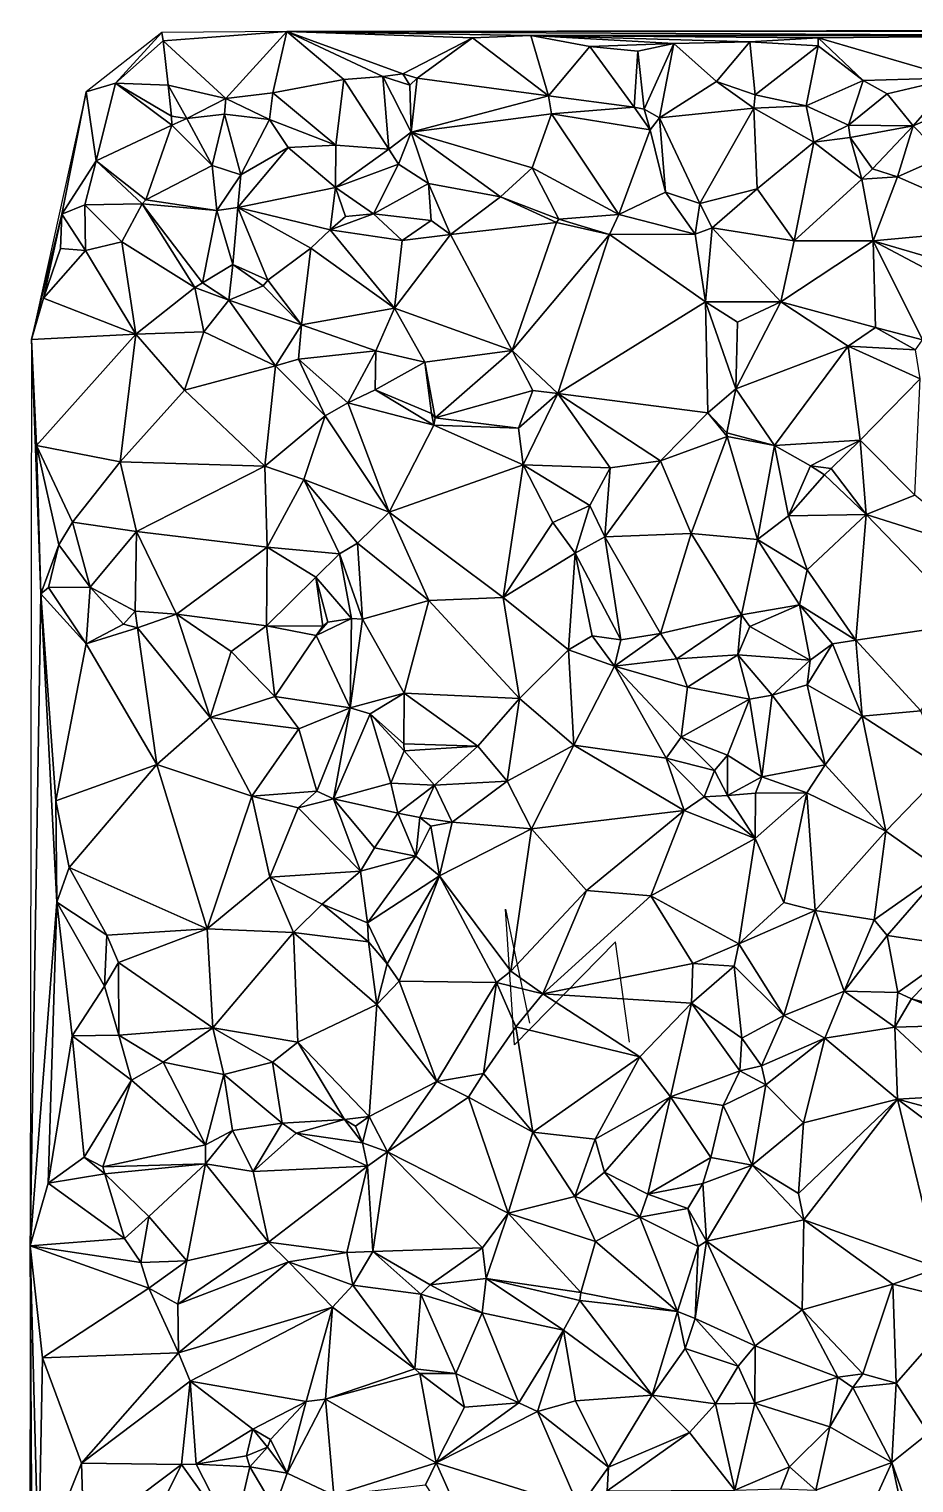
# Model space of a CAD drawing. Header units: metres. Extents: x -15 to 15, y -15 to 15.
# Drawn here: x -15 to -4.93, y -1.55 to 14.99 of the extents above; entities that cross this region are included whole.
import ezdxf

# ---------------------------------------------------------------- set-up
doc = ezdxf.new("R2010")
doc.units = ezdxf.units.M
doc.layers.add('CRACKS', color=1, linetype='Continuous')
doc.layers.add('STREET_MESH', color=7, linetype='Continuous')

msp = doc.modelspace()

# ---------------------------------------------------------------- linework, layer by layer
at = {"layer": 'CRACKS'}
msp.add_polyline3d([(-8.165, 3.463, 0.1), (-8.321, 4.606, 0.1), (-9.471, 3.433, 0.1), (-9.573, 4.976, 0.1), (-9.3, 3.681, 0.1)], dxfattribs=at)
at = {"layer": 'STREET_MESH'}
for points in [[(-14.014, 14.38), (-13.488, 14.954), (-14.346, 14.282)], [(-14.014, 14.38), (-13.47, 14.86), (-13.488, 14.954)], [(-13.47, 14.86), (-12.063, 14.966), (-13.488, 14.954)], [(-13.47, 14.86), (-12.757, 14.205), (-12.063, 14.966)], [(-12.757, 14.205), (-12.222, 14.27), (-12.063, 14.966)], [(-12.222, 14.27), (-11.415, 14.421), (-12.063, 14.966)], [(9.437, 14.995), (-12.063, 14.966), (5.308, 14.973)], [(-12.063, 14.966), (-3.208, 14.921), (5.308, 14.973)], [(-9.288, 14.923), (-12.063, 14.966), (-9.952, 14.896)], [(-12.063, 14.966), (-10.743, 14.484), (-9.952, 14.896)], [(-10.969, 14.456), (-10.743, 14.484), (-12.063, 14.966)], [(-9.288, 14.923), (-3.208, 14.921), (-12.063, 14.966)], [(-11.415, 14.421), (-10.969, 14.456), (-12.063, 14.966)], [(-9.952, 14.896), (-10.743, 14.484), (-10.579, 14.435)], [(-9.084, 14.236), (-9.952, 14.896), (-10.579, 14.435)], [(-9.084, 14.236), (-9.288, 14.923), (-9.952, 14.896)], [(-9.288, 14.923), (-6.793, 14.849), (-6.015, 14.897)], [(-9.288, 14.923), (-7.657, 14.831), (-6.793, 14.849)], [(-3.208, 14.921), (-9.288, 14.923), (-6.015, 14.897)], [(-9.084, 14.236), (-8.613, 14.795), (-9.288, 14.923)], [(-8.613, 14.795), (-7.657, 14.831), (-9.288, 14.923)], [(-6.793, 14.849), (-6.017, 14.803), (-6.015, 14.897)], [(-6.017, 14.803), (-5.504, 14.409), (-6.015, 14.897)], [(-4.457, 14.44), (-3.208, 14.921), (-6.015, 14.897)], [(-5.504, 14.409), (-4.457, 14.44), (-6.015, 14.897)], [(-13.47, 14.86), (-14.014, 14.38), (-13.415, 14.355)], [(-12.757, 14.205), (-13.47, 14.86), (-13.415, 14.355)], [(-8.109, 14.107), (-8.613, 14.795), (-9.084, 14.236)], [(-8.613, 14.795), (-8.068, 14.745), (-7.657, 14.831)], [(-8.613, 14.795), (-8.109, 14.107), (-8.068, 14.745)], [(-8.109, 14.107), (-7.995, 14.084), (-8.068, 14.745)], [(-8.068, 14.745), (-7.995, 14.084), (-7.657, 14.831)], [(-7.657, 14.831), (-7.995, 14.084), (-7.821, 13.986)], [(-7.657, 14.831), (-7.821, 13.986), (-7.174, 14.398)], [(-6.793, 14.849), (-7.657, 14.831), (-7.174, 14.398)], [(-6.732, 14.248), (-6.793, 14.849), (-7.174, 14.398)], [(-6.732, 14.248), (-6.017, 14.803), (-6.793, 14.849)], [(-6.154, 14.121), (-6.017, 14.803), (-6.732, 14.248)], [(-5.504, 14.409), (-6.017, 14.803), (-6.154, 14.121)], [(-11.507, 13.673), (-11.415, 14.421), (-12.222, 14.27)], [(-11.415, 14.421), (-11.507, 13.673), (-10.904, 13.628)], [(-10.969, 14.456), (-11.415, 14.421), (-10.904, 13.628)], [(-10.969, 14.456), (-10.663, 14.358), (-10.743, 14.484)], [(-10.647, 13.82), (-10.969, 14.456), (-10.904, 13.628)], [(-10.647, 13.82), (-10.663, 14.358), (-10.969, 14.456)], [(-10.743, 14.484), (-10.663, 14.358), (-10.579, 14.435)], [(-10.663, 14.358), (-10.647, 13.82), (-10.579, 14.435)], [(-10.647, 13.82), (-9.084, 14.236), (-10.579, 14.435)], [(-7.821, 13.986), (-6.746, 14.095), (-7.174, 14.398)], [(-6.746, 14.095), (-6.732, 14.248), (-7.174, 14.398)], [(-5.504, 14.409), (-6.154, 14.121), (-5.672, 13.903)], [(-5.232, 14.257), (-5.504, 14.409), (-5.672, 13.903)], [(-4.457, 14.44), (-5.504, 14.409), (-5.232, 14.257)], [(-4.936, 13.892), (-4.457, 14.44), (-5.232, 14.257)], [(-4.457, 14.44), (-4.936, 13.892), (-4.362, 14.142)], [(-14.97, 11.463), (-14.626, 12.887), (-14.346, 14.282)], [(-14.626, 12.887), (-14.234, 13.497), (-14.346, 14.282)], [(-14.234, 13.497), (-14.014, 14.38), (-14.346, 14.282)], [(-14.234, 13.497), (-13.373, 13.902), (-14.014, 14.38)], [(-14.014, 14.38), (-13.375, 14.003), (-13.415, 14.355)], [(-13.373, 13.902), (-13.375, 14.003), (-14.014, 14.38)], [(-13.375, 14.003), (-13.203, 13.976), (-13.415, 14.355)], [(-13.203, 13.976), (-12.757, 14.205), (-13.415, 14.355)], [(-12.222, 14.27), (-12.757, 14.205), (-12.261, 13.967)], [(-11.507, 13.673), (-12.222, 14.27), (-12.261, 13.967)], [(-9.084, 14.236), (-10.647, 13.82), (-9.05, 14.032)], [(-8.109, 14.107), (-9.084, 14.236), (-9.05, 14.032)], [(-6.154, 14.121), (-6.732, 14.248), (-6.746, 14.095)], [(-4.936, 13.892), (-5.232, 14.257), (-5.672, 13.903)], [(-12.757, 14.205), (-13.203, 13.976), (-12.773, 14.025)], [(-12.757, 14.205), (-12.773, 14.025), (-12.261, 13.967)], [(-8.109, 14.107), (-9.05, 14.032), (-7.929, 13.847)], [(-7.995, 14.084), (-8.109, 14.107), (-7.929, 13.847)], [(-7.821, 13.986), (-7.995, 14.084), (-7.929, 13.847)], [(-7.821, 13.986), (-7.361, 13.009), (-6.746, 14.095)], [(-6.746, 14.095), (-7.361, 13.009), (-6.711, 13.175)], [(-6.063, 13.709), (-6.154, 14.121), (-6.746, 14.095)], [(-6.063, 13.709), (-6.746, 14.095), (-6.711, 13.175)], [(-6.154, 14.121), (-6.063, 13.709), (-5.672, 13.903)], [(-4.936, 13.892), (-4.592, 13.546), (-4.362, 14.142)], [(-13.373, 13.902), (-14.234, 13.497), (-13.67, 13.051)], [(-12.912, 13.443), (-13.373, 13.902), (-13.67, 13.051)], [(-13.203, 13.976), (-13.375, 14.003), (-13.373, 13.902)], [(-13.203, 13.976), (-13.373, 13.902), (-12.912, 13.443)], [(-12.773, 14.025), (-13.203, 13.976), (-12.912, 13.443)], [(-12.589, 13.337), (-12.773, 14.025), (-12.912, 13.443)], [(-12.773, 14.025), (-12.589, 13.337), (-12.261, 13.967)], [(-12.589, 13.337), (-12.05, 13.646), (-12.261, 13.967)], [(-12.05, 13.646), (-11.507, 13.673), (-12.261, 13.967)], [(-10.647, 13.82), (-9.271, 13.417), (-9.05, 14.032)], [(-9.271, 13.417), (-8.283, 12.886), (-9.05, 14.032)], [(-9.05, 14.032), (-8.283, 12.886), (-7.929, 13.847)], [(-7.752, 13.14), (-7.821, 13.986), (-7.929, 13.847)], [(-7.752, 13.14), (-7.361, 13.009), (-7.821, 13.986)], [(-6.063, 13.709), (-5.652, 13.76), (-5.672, 13.903)], [(-5.652, 13.76), (-4.936, 13.892), (-5.672, 13.903)], [(-10.791, 13.459), (-10.647, 13.82), (-10.904, 13.628)], [(-10.647, 13.82), (-10.791, 13.459), (-10.452, 13.237)], [(-10.647, 13.82), (-10.452, 13.237), (-9.63, 13.085)], [(-9.271, 13.417), (-10.647, 13.82), (-9.63, 13.085)], [(-8.283, 12.886), (-7.752, 13.14), (-7.929, 13.847)], [(-5.52, 13.288), (-5.652, 13.76), (-6.063, 13.709)], [(-5.652, 13.76), (-5.396, 13.403), (-4.936, 13.892)], [(-5.52, 13.288), (-5.396, 13.403), (-5.652, 13.76)], [(-5.396, 13.403), (-5.112, 13.313), (-4.936, 13.892)], [(-4.936, 13.892), (-5.112, 13.313), (-4.592, 13.546)], [(-12.623, 12.964), (-12.05, 13.646), (-12.589, 13.337)], [(-12.05, 13.646), (-12.623, 12.964), (-11.51, 13.192)], [(-12.05, 13.646), (-11.51, 13.192), (-11.507, 13.673)], [(-11.507, 13.673), (-11.51, 13.192), (-10.904, 13.628)], [(-11.51, 13.192), (-10.791, 13.459), (-10.904, 13.628)], [(-6.287, 12.583), (-6.063, 13.709), (-6.711, 13.175)], [(-5.52, 13.288), (-6.063, 13.709), (-6.287, 12.583)], [(-14.234, 13.497), (-14.626, 12.887), (-14.364, 12.995)], [(-13.71, 13.004), (-14.234, 13.497), (-14.364, 12.995)], [(-14.234, 13.497), (-13.71, 13.004), (-13.67, 13.051)], [(-12.912, 13.443), (-13.67, 13.051), (-12.861, 12.929)], [(-12.589, 13.337), (-12.912, 13.443), (-12.861, 12.929)], [(-10.791, 13.459), (-11.51, 13.192), (-11.079, 12.893)], [(-10.452, 13.237), (-10.791, 13.459), (-11.079, 12.893)], [(-8.969, 12.831), (-9.271, 13.417), (-9.63, 13.085)], [(-8.283, 12.886), (-9.271, 13.417), (-8.969, 12.831)], [(-5.112, 13.313), (-3.79, 12.733), (-4.592, 13.546)], [(-12.623, 12.964), (-12.589, 13.337), (-12.861, 12.929)], [(-5.389, 12.585), (-5.52, 13.288), (-6.287, 12.583)], [(-5.396, 13.403), (-5.52, 13.288), (-5.112, 13.313)], [(-5.112, 13.313), (-5.52, 13.288), (-5.389, 12.585)], [(-3.79, 12.733), (-5.112, 13.313), (-5.389, 12.585)], [(-12.623, 12.964), (-11.571, 12.711), (-11.51, 13.192)], [(-11.571, 12.711), (-11.397, 12.862), (-11.51, 13.192)], [(-11.51, 13.192), (-11.397, 12.862), (-11.079, 12.893)], [(-10.422, 12.817), (-10.452, 13.237), (-11.079, 12.893)], [(-10.452, 13.237), (-10.201, 12.657), (-9.63, 13.085)], [(-10.422, 12.817), (-10.201, 12.657), (-10.452, 13.237)], [(-9.63, 13.085), (-10.201, 12.657), (-8.995, 12.793)], [(-8.969, 12.831), (-9.63, 13.085), (-8.995, 12.793)], [(-7.752, 13.14), (-8.283, 12.886), (-7.416, 12.662)], [(-7.361, 13.009), (-7.752, 13.14), (-7.416, 12.662)], [(-7.361, 13.009), (-7.224, 12.734), (-6.711, 13.175)], [(-7.224, 12.734), (-6.287, 12.583), (-6.711, 13.175)], [(-14.626, 12.887), (-14.356, 12.474), (-14.364, 12.995)], [(-13.942, 12.573), (-13.71, 13.004), (-14.364, 12.995)], [(-14.356, 12.474), (-13.942, 12.573), (-14.364, 12.995)], [(-13.112, 12.055), (-13.71, 13.004), (-13.942, 12.573)], [(-13.67, 13.051), (-13.71, 13.004), (-12.861, 12.929)], [(-13.71, 13.004), (-13.023, 12.106), (-12.861, 12.929)], [(-13.112, 12.055), (-13.023, 12.106), (-13.71, 13.004)], [(-13.023, 12.106), (-12.678, 12.316), (-12.861, 12.929)], [(-12.678, 12.316), (-12.623, 12.964), (-12.861, 12.929)], [(-12.281, 12.135), (-12.623, 12.964), (-12.678, 12.316)], [(-11.792, 12.503), (-12.623, 12.964), (-12.281, 12.135)], [(-11.571, 12.711), (-12.623, 12.964), (-11.792, 12.503)], [(-7.224, 12.734), (-7.361, 13.009), (-7.416, 12.662)], [(-14.834, 11.931), (-14.626, 12.887), (-14.97, 11.463)], [(-14.834, 11.931), (-14.64, 12.497), (-14.626, 12.887)], [(-14.64, 12.497), (-14.356, 12.474), (-14.626, 12.887)], [(-11.079, 12.893), (-11.571, 12.711), (-10.749, 12.588)], [(-11.397, 12.862), (-11.571, 12.711), (-11.079, 12.893)], [(-10.422, 12.817), (-11.079, 12.893), (-10.749, 12.588)], [(-10.201, 12.657), (-10.422, 12.817), (-10.749, 12.588)], [(-10.201, 12.657), (-9.5, 11.336), (-8.995, 12.793)], [(-9.5, 11.336), (-8.391, 12.655), (-8.995, 12.793)], [(-8.391, 12.655), (-8.969, 12.831), (-8.995, 12.793)], [(-8.391, 12.655), (-8.283, 12.886), (-8.969, 12.831)], [(-8.283, 12.886), (-8.391, 12.655), (-7.416, 12.662)], [(-11.571, 12.711), (-11.792, 12.503), (-10.839, 11.819)], [(-11.571, 12.711), (-10.839, 11.819), (-10.749, 12.588)], [(-10.839, 11.819), (-10.201, 12.657), (-10.749, 12.588)], [(-9.5, 11.336), (-10.201, 12.657), (-10.839, 11.819)], [(-8.391, 12.655), (-9.5, 11.336), (-8.978, 10.847)], [(-7.299, 11.892), (-8.391, 12.655), (-8.978, 10.847)], [(-8.391, 12.655), (-7.299, 11.892), (-7.416, 12.662)], [(-7.299, 11.892), (-7.224, 12.734), (-7.416, 12.662)], [(-7.224, 12.734), (-7.299, 11.892), (-6.442, 11.891)], [(-7.224, 12.734), (-6.442, 11.891), (-6.287, 12.583)], [(-6.442, 11.891), (-5.389, 12.585), (-6.287, 12.583)], [(-5.362, 11.6), (-5.389, 12.585), (-6.442, 11.891)], [(-3.79, 12.733), (-5.389, 12.585), (-3.854, 12.132)], [(-3.854, 12.132), (-5.389, 12.585), (-4.052, 11.875)], [(-5.389, 12.585), (-4.828, 11.457), (-4.052, 11.875)], [(-4.828, 11.457), (-5.389, 12.585), (-5.362, 11.6)], [(-14.356, 12.474), (-14.64, 12.497), (-14.834, 11.931)], [(-14.356, 12.474), (-14.834, 11.931), (-13.781, 11.521)], [(-14.356, 12.474), (-13.781, 11.521), (-13.942, 12.573)], [(-13.781, 11.521), (-13.112, 12.055), (-13.942, 12.573)], [(-11.792, 12.503), (-12.281, 12.135), (-11.895, 11.628)], [(-11.792, 12.503), (-11.895, 11.628), (-10.839, 11.819)], [(-13.023, 12.106), (-12.723, 11.911), (-12.678, 12.316)], [(-12.678, 12.316), (-12.723, 11.911), (-12.333, 12.073)], [(-12.281, 12.135), (-12.678, 12.316), (-12.333, 12.073)], [(-12.723, 11.911), (-13.023, 12.106), (-13.112, 12.055)], [(-11.895, 11.628), (-12.281, 12.135), (-12.333, 12.073)], [(-13.781, 11.521), (-14.834, 11.931), (-14.97, 11.463)], [(-13.01, 11.547), (-13.112, 12.055), (-13.781, 11.521)], [(-13.01, 11.547), (-12.723, 11.911), (-13.112, 12.055)], [(-12.723, 11.911), (-11.895, 11.628), (-12.333, 12.073)], [(-12.723, 11.911), (-13.01, 11.547), (-12.194, 11.161)], [(-11.895, 11.628), (-12.723, 11.911), (-12.194, 11.161)], [(-11.895, 11.628), (-11.049, 11.332), (-10.839, 11.819)], [(-10.839, 11.819), (-11.049, 11.332), (-10.492, 11.203)], [(-9.5, 11.336), (-10.839, 11.819), (-10.492, 11.203)], [(-7.273, 10.625), (-7.299, 11.892), (-8.978, 10.847)], [(-7.299, 11.892), (-7.273, 10.625), (-6.951, 10.901)], [(-6.932, 11.66), (-7.299, 11.892), (-6.951, 10.901)], [(-7.299, 11.892), (-6.932, 11.66), (-6.442, 11.891)], [(-6.442, 11.891), (-6.932, 11.66), (-6.951, 10.901)], [(-5.675, 11.386), (-6.442, 11.891), (-6.951, 10.901)], [(-5.675, 11.386), (-5.362, 11.6), (-6.442, 11.891)], [(-11.929, 11.236), (-11.895, 11.628), (-12.194, 11.161)], [(-11.895, 11.628), (-11.929, 11.236), (-11.049, 11.332)], [(-5.675, 11.386), (-4.906, 11.344), (-5.362, 11.6)], [(-4.906, 11.344), (-4.828, 11.457), (-5.362, 11.6)], [(-14.864, 8.566), (-14.97, 11.463), (-14.986, 1.144)], [(-14.912, 10.256), (-13.781, 11.521), (-14.97, 11.463)], [(-14.864, 8.566), (-14.912, 10.256), (-14.97, 11.463)], [(-13.781, 11.521), (-14.912, 10.256), (-13.96, 10.07)], [(-13.229, 10.886), (-13.781, 11.521), (-13.96, 10.07)], [(-13.229, 10.886), (-13.01, 11.547), (-13.781, 11.521)], [(-13.01, 11.547), (-13.229, 10.886), (-12.194, 11.161)], [(-11.929, 11.236), (-11.37, 10.739), (-11.049, 11.332)], [(-11.049, 11.332), (-11.37, 10.739), (-11.059, 10.89)], [(-10.492, 11.203), (-11.049, 11.332), (-11.059, 10.89)], [(-10.374, 10.57), (-9.5, 11.336), (-10.492, 11.203)], [(-10.374, 10.57), (-9.264, 10.88), (-9.5, 11.336)], [(-9.5, 11.336), (-9.264, 10.88), (-8.978, 10.847)], [(-5.675, 11.386), (-6.951, 10.901), (-6.512, 10.256)], [(-5.539, 10.314), (-5.675, 11.386), (-6.512, 10.256)], [(-5.675, 11.386), (-5.539, 10.314), (-4.853, 11.013)], [(-4.906, 11.344), (-5.675, 11.386), (-4.853, 11.013)], [(-12.194, 11.161), (-13.229, 10.886), (-12.315, 10.019)], [(-11.626, 10.593), (-12.194, 11.161), (-12.315, 10.019)], [(-11.626, 10.593), (-11.929, 11.236), (-12.194, 11.161)], [(-11.626, 10.593), (-11.37, 10.739), (-11.929, 11.236)], [(-10.417, 10.62), (-10.492, 11.203), (-11.059, 10.89)], [(-10.417, 10.62), (-10.374, 10.57), (-10.492, 11.203)], [(-5.539, 10.314), (-4.915, 9.689), (-4.853, 11.013)], [(-12.315, 10.019), (-13.229, 10.886), (-13.96, 10.07)], [(-11.37, 10.739), (-10.392, 10.487), (-11.059, 10.89)], [(-10.392, 10.487), (-10.417, 10.62), (-11.059, 10.89)], [(-9.264, 10.88), (-10.374, 10.57), (-9.425, 10.451)], [(-9.264, 10.88), (-9.425, 10.451), (-8.978, 10.847)], [(-9.425, 10.451), (-9.373, 10.036), (-8.978, 10.847)], [(-9.373, 10.036), (-8.384, 9.999), (-8.978, 10.847)], [(-7.811, 10.079), (-7.273, 10.625), (-8.978, 10.847)], [(-8.384, 9.999), (-7.811, 10.079), (-8.978, 10.847)], [(-7.273, 10.625), (-7.054, 10.401), (-6.951, 10.901)], [(-6.951, 10.901), (-7.054, 10.401), (-6.512, 10.256)], [(-11.872, 9.867), (-11.626, 10.593), (-12.315, 10.019)], [(-10.898, 9.498), (-11.626, 10.593), (-11.872, 9.867)], [(-10.898, 9.498), (-11.37, 10.739), (-11.626, 10.593)], [(-11.37, 10.739), (-10.898, 9.498), (-10.392, 10.487)], [(-10.374, 10.57), (-10.417, 10.62), (-10.392, 10.487)], [(-7.811, 10.079), (-7.05, 10.358), (-7.273, 10.625)], [(-7.05, 10.358), (-7.054, 10.401), (-7.273, 10.625)], [(-10.898, 9.498), (-9.373, 10.036), (-10.392, 10.487)], [(-9.425, 10.451), (-10.374, 10.57), (-10.392, 10.487)], [(-9.373, 10.036), (-9.425, 10.451), (-10.392, 10.487)], [(-7.05, 10.358), (-7.811, 10.079), (-7.461, 9.255)], [(-6.707, 9.187), (-7.05, 10.358), (-7.461, 9.255)], [(-7.054, 10.401), (-7.05, 10.358), (-6.512, 10.256)], [(-7.05, 10.358), (-6.707, 9.187), (-6.512, 10.256)], [(-6.103, 10.023), (-5.539, 10.314), (-6.512, 10.256)], [(-5.869, 9.992), (-5.539, 10.314), (-6.103, 10.023)], [(-5.539, 10.314), (-5.869, 9.992), (-5.471, 9.47)], [(-4.915, 9.689), (-5.539, 10.314), (-5.471, 9.47)], [(-13.96, 10.07), (-14.912, 10.256), (-14.503, 9.383)], [(-14.912, 10.256), (-14.659, 9.123), (-14.503, 9.383)], [(-14.659, 9.123), (-14.912, 10.256), (-14.864, 8.566)], [(-6.707, 9.187), (-6.354, 9.453), (-6.512, 10.256)], [(-6.354, 9.453), (-6.103, 10.023), (-6.512, 10.256)], [(-13.774, 9.278), (-13.96, 10.07), (-14.503, 9.383)], [(-13.774, 9.278), (-12.315, 10.019), (-13.96, 10.07)], [(-12.315, 10.019), (-13.774, 9.278), (-12.289, 9.098)], [(-11.872, 9.867), (-12.315, 10.019), (-12.289, 9.098)], [(-10.898, 9.498), (-9.6, 8.524), (-9.373, 10.036)], [(-9.373, 10.036), (-9.6, 8.524), (-9.036, 9.378)], [(-8.616, 9.572), (-9.373, 10.036), (-9.036, 9.378)], [(-8.616, 9.572), (-8.384, 9.999), (-9.373, 10.036)], [(-8.616, 9.572), (-8.442, 9.215), (-8.384, 9.999)], [(-7.811, 10.079), (-8.442, 9.215), (-7.461, 9.255)], [(-8.442, 9.215), (-7.811, 10.079), (-8.384, 9.999)], [(-6.103, 10.023), (-6.354, 9.453), (-5.945, 9.923)], [(-5.869, 9.992), (-6.103, 10.023), (-5.945, 9.923)], [(-5.471, 9.47), (-5.869, 9.992), (-5.945, 9.923)], [(-11.463, 9.022), (-11.872, 9.867), (-12.289, 9.098)], [(-11.872, 9.867), (-11.463, 9.022), (-11.261, 9.142)], [(-10.898, 9.498), (-11.872, 9.867), (-11.261, 9.142)], [(-6.354, 9.453), (-5.471, 9.47), (-5.945, 9.923)], [(-4.915, 9.689), (-5.471, 9.47), (-4.123, 9.044)], [(-10.449, 8.489), (-10.898, 9.498), (-11.261, 9.142)], [(-9.6, 8.524), (-10.898, 9.498), (-10.449, 8.489)], [(-8.783, 9.031), (-8.616, 9.572), (-9.036, 9.378)], [(-8.442, 9.215), (-8.616, 9.572), (-8.783, 9.031)], [(-6.354, 9.453), (-6.707, 9.187), (-6.14, 8.839)], [(-6.354, 9.453), (-6.14, 8.839), (-5.471, 9.47)], [(-6.14, 8.839), (-5.587, 8.039), (-5.471, 9.47)], [(-5.471, 9.47), (-5.587, 8.039), (-4.273, 8.233)], [(-5.471, 9.47), (-4.273, 8.233), (-4.123, 9.044)], [(-14.659, 9.123), (-14.304, 8.643), (-14.503, 9.383)], [(-14.304, 8.643), (-13.774, 9.278), (-14.503, 9.383)], [(-13.79, 8.371), (-13.774, 9.278), (-14.304, 8.643)], [(-13.79, 8.371), (-13.32, 8.337), (-13.774, 9.278)], [(-13.774, 9.278), (-13.32, 8.337), (-12.289, 9.098)], [(-9.6, 8.524), (-8.783, 9.031), (-9.036, 9.378)], [(-14.775, 8.639), (-14.659, 9.123), (-14.864, 8.566)], [(-14.659, 9.123), (-14.775, 8.639), (-14.304, 8.643)], [(-11.463, 9.022), (-11.202, 8.28), (-11.261, 9.142)], [(-11.202, 8.28), (-10.449, 8.489), (-11.261, 9.142)], [(-8.442, 9.215), (-8.783, 9.031), (-8.261, 8.044)], [(-7.461, 9.255), (-8.442, 9.215), (-7.811, 8.116)], [(-8.442, 9.215), (-8.261, 8.044), (-7.811, 8.116)], [(-6.888, 8.329), (-7.461, 9.255), (-7.811, 8.116)], [(-6.888, 8.329), (-6.707, 9.187), (-7.461, 9.255)], [(-6.707, 9.187), (-6.888, 8.329), (-6.229, 8.44)], [(-6.707, 9.187), (-6.229, 8.44), (-6.14, 8.839)], [(-13.32, 8.337), (-12.294, 8.204), (-12.289, 9.098)], [(-12.294, 8.204), (-11.735, 8.755), (-12.289, 9.098)], [(-11.735, 8.755), (-11.463, 9.022), (-12.289, 9.098)], [(-11.326, 8.285), (-11.463, 9.022), (-11.735, 8.755)], [(-11.463, 9.022), (-11.326, 8.285), (-11.202, 8.28)], [(-8.783, 9.031), (-9.6, 8.524), (-8.858, 7.928)], [(-8.587, 8.087), (-8.783, 9.031), (-8.858, 7.928)], [(-8.261, 8.044), (-8.783, 9.031), (-8.587, 8.087)], [(-6.229, 8.44), (-5.587, 8.039), (-6.14, 8.839)], [(-14.348, 7.997), (-14.775, 8.639), (-14.864, 8.566)], [(-14.775, 8.639), (-14.348, 7.997), (-14.304, 8.643)], [(-14.348, 7.997), (-13.921, 8.22), (-14.304, 8.643)], [(-13.921, 8.22), (-13.79, 8.371), (-14.304, 8.643)], [(-12.294, 8.204), (-11.654, 8.2), (-11.735, 8.755)], [(-11.654, 8.2), (-11.596, 8.245), (-11.735, 8.755)], [(-11.596, 8.245), (-11.326, 8.285), (-11.735, 8.755)], [(-14.681, 5.059), (-14.864, 8.566), (-14.986, 1.144)], [(-14.864, 8.566), (-14.681, 5.059), (-14.692, 6.212)], [(-14.348, 7.997), (-14.864, 8.566), (-14.692, 6.212)], [(-10.727, 7.436), (-10.449, 8.489), (-11.202, 8.28)], [(-10.727, 7.436), (-9.414, 7.377), (-10.449, 8.489)], [(-9.414, 7.377), (-9.6, 8.524), (-10.449, 8.489)], [(-9.6, 8.524), (-9.414, 7.377), (-8.858, 7.928)], [(-6.888, 8.329), (-6.792, 8.195), (-6.229, 8.44)], [(-6.792, 8.195), (-6.108, 7.812), (-6.229, 8.44)], [(-5.587, 8.039), (-6.229, 8.44), (-5.852, 7.997)], [(-6.229, 8.44), (-6.108, 7.812), (-5.852, 7.997)], [(-13.79, 8.371), (-13.921, 8.22), (-13.764, 8.178)], [(-13.32, 8.337), (-13.79, 8.371), (-13.764, 8.178)], [(-12.936, 7.16), (-13.32, 8.337), (-13.764, 8.178)], [(-12.696, 7.909), (-13.32, 8.337), (-12.936, 7.16)], [(-13.32, 8.337), (-12.696, 7.909), (-12.294, 8.204)], [(-11.326, 8.285), (-11.596, 8.245), (-11.728, 8.094)], [(-11.342, 7.268), (-11.326, 8.285), (-11.728, 8.094)], [(-11.326, 8.285), (-11.342, 7.268), (-11.202, 8.28)], [(-11.342, 7.268), (-10.727, 7.436), (-11.202, 8.28)], [(-7.623, 7.825), (-6.888, 8.329), (-7.811, 8.116)], [(-6.888, 8.329), (-7.623, 7.825), (-6.929, 7.871)], [(-6.792, 8.195), (-6.888, 8.329), (-6.929, 7.871)], [(-13.921, 8.22), (-14.348, 7.997), (-13.764, 8.178)], [(-14.348, 7.997), (-13.542, 6.625), (-13.764, 8.178)], [(-13.542, 6.625), (-12.936, 7.16), (-13.764, 8.178)], [(-12.696, 7.909), (-12.199, 7.398), (-12.294, 8.204)], [(-12.294, 8.204), (-12.199, 7.398), (-11.728, 8.094)], [(-11.654, 8.2), (-12.294, 8.204), (-11.728, 8.094)], [(-11.596, 8.245), (-11.654, 8.2), (-11.728, 8.094)], [(-8.261, 8.044), (-8.334, 7.745), (-7.811, 8.116)], [(-8.334, 7.745), (-7.623, 7.825), (-7.811, 8.116)], [(-6.108, 7.812), (-6.792, 8.195), (-6.929, 7.871)], [(-5.587, 8.039), (-4.848, 7.235), (-4.273, 8.233)], [(-13.542, 6.625), (-14.348, 7.997), (-14.692, 6.212)], [(-12.199, 7.398), (-11.342, 7.268), (-11.728, 8.094)], [(-8.334, 7.745), (-8.587, 8.087), (-8.858, 7.928)], [(-8.261, 8.044), (-8.587, 8.087), (-8.334, 7.745)], [(-6.141, 7.531), (-5.516, 7.174), (-5.852, 7.997)], [(-6.108, 7.812), (-6.141, 7.531), (-5.852, 7.997)], [(-5.516, 7.174), (-5.587, 8.039), (-5.852, 7.997)], [(-5.587, 8.039), (-5.516, 7.174), (-4.848, 7.235)], [(-12.199, 7.398), (-12.696, 7.909), (-12.936, 7.16)], [(-9.414, 7.377), (-8.797, 6.844), (-8.858, 7.928)], [(-8.797, 6.844), (-8.334, 7.745), (-8.858, 7.928)], [(-7.503, 7.506), (-7.623, 7.825), (-8.334, 7.745)], [(-7.623, 7.825), (-7.503, 7.506), (-6.929, 7.871)], [(-6.929, 7.871), (-7.503, 7.506), (-6.797, 7.367)], [(-6.541, 7.414), (-6.929, 7.871), (-6.797, 7.367)], [(-6.541, 7.414), (-6.108, 7.812), (-6.929, 7.871)], [(-6.141, 7.531), (-6.108, 7.812), (-6.541, 7.414)], [(-8.797, 6.844), (-7.746, 6.695), (-8.334, 7.745)], [(-7.576, 6.937), (-7.503, 7.506), (-8.334, 7.745)], [(-7.746, 6.695), (-7.576, 6.937), (-8.334, 7.745)], [(-7.503, 7.506), (-7.576, 6.937), (-6.797, 7.367)], [(-5.936, 6.622), (-6.141, 7.531), (-6.541, 7.414)], [(-6.141, 7.531), (-5.936, 6.622), (-5.516, 7.174)], [(-12.199, 7.398), (-12.936, 7.16), (-11.928, 7.029)], [(-11.342, 7.268), (-12.199, 7.398), (-11.928, 7.029)], [(-11.342, 7.268), (-11.114, 7.2), (-10.727, 7.436)], [(-11.114, 7.2), (-10.731, 6.858), (-10.727, 7.436)], [(-10.731, 6.858), (-9.891, 6.833), (-10.727, 7.436)], [(-9.891, 6.833), (-9.414, 7.377), (-10.727, 7.436)], [(-9.414, 7.377), (-9.891, 6.833), (-9.557, 6.436)], [(-8.797, 6.844), (-9.414, 7.377), (-9.557, 6.436)], [(-7.576, 6.937), (-7.047, 6.729), (-6.797, 7.367)], [(-7.047, 6.729), (-6.658, 6.485), (-6.797, 7.367)], [(-6.658, 6.485), (-6.541, 7.414), (-6.797, 7.367)], [(-6.658, 6.485), (-5.936, 6.622), (-6.541, 7.414)], [(-12.936, 7.16), (-13.542, 6.625), (-12.463, 6.265)], [(-12.936, 7.16), (-12.463, 6.265), (-11.928, 7.029)], [(-11.724, 6.32), (-11.342, 7.268), (-11.928, 7.029)], [(-11.342, 7.268), (-11.724, 6.32), (-11.532, 6.234)], [(-11.114, 7.2), (-11.342, 7.268), (-11.532, 6.234)], [(-10.878, 6.41), (-11.114, 7.2), (-11.532, 6.234)], [(-11.114, 7.2), (-10.729, 6.78), (-10.731, 6.858)], [(-10.729, 6.78), (-11.114, 7.2), (-10.878, 6.41)], [(-5.516, 7.174), (-5.936, 6.622), (-5.244, 5.865)], [(-4.848, 7.235), (-5.516, 7.174), (-4.57, 6.563)], [(-5.516, 7.174), (-5.244, 5.865), (-4.57, 6.563)], [(-12.463, 6.265), (-11.724, 6.32), (-11.928, 7.029)], [(-10.729, 6.78), (-9.891, 6.833), (-10.731, 6.858)], [(-10.729, 6.78), (-10.381, 6.388), (-9.891, 6.833)], [(-9.891, 6.833), (-10.381, 6.388), (-9.557, 6.436)], [(-9.277, 5.89), (-8.797, 6.844), (-9.557, 6.436)], [(-8.797, 6.844), (-9.277, 5.89), (-7.539, 6.099)], [(-7.746, 6.695), (-8.797, 6.844), (-7.539, 6.099)], [(-7.197, 6.556), (-7.576, 6.937), (-7.746, 6.695)], [(-7.576, 6.937), (-7.197, 6.556), (-7.047, 6.729)], [(-14.541, 5.451), (-13.542, 6.625), (-14.692, 6.212)], [(-12.97, 4.755), (-13.542, 6.625), (-14.541, 5.451)], [(-13.542, 6.625), (-12.97, 4.755), (-12.463, 6.265)], [(-10.381, 6.388), (-10.729, 6.78), (-10.878, 6.41)], [(-7.315, 6.256), (-7.746, 6.695), (-7.539, 6.099)], [(-7.315, 6.256), (-7.197, 6.556), (-7.746, 6.695)], [(-7.197, 6.556), (-7.047, 6.272), (-7.047, 6.729)], [(-7.047, 6.272), (-6.658, 6.485), (-7.047, 6.729)], [(-5.936, 6.622), (-6.658, 6.485), (-6.145, 6.302)], [(-5.936, 6.622), (-6.145, 6.302), (-5.244, 5.865)], [(-7.047, 6.272), (-7.197, 6.556), (-7.315, 6.256)], [(-6.727, 6.296), (-6.658, 6.485), (-7.047, 6.272)], [(-6.658, 6.485), (-6.727, 6.296), (-6.145, 6.302)], [(-5.244, 5.865), (-4.598, 5.406), (-4.57, 6.563)], [(-11.936, 6.13), (-11.724, 6.32), (-12.463, 6.265)], [(-11.724, 6.32), (-11.936, 6.13), (-11.532, 6.234)], [(-10.8, 6.07), (-10.878, 6.41), (-11.532, 6.234)], [(-10.8, 6.07), (-10.381, 6.388), (-10.878, 6.41)], [(-10.381, 6.388), (-10.8, 6.07), (-10.548, 6.022)], [(-10.381, 6.388), (-10.548, 6.022), (-10.182, 5.967)], [(-10.381, 6.388), (-10.182, 5.967), (-9.557, 6.436)], [(-10.182, 5.967), (-9.277, 5.89), (-9.557, 6.436)], [(-6.727, 6.296), (-7.047, 6.272), (-6.732, 5.78)], [(-6.145, 6.302), (-6.732, 5.78), (-6.407, 5.052)], [(-6.727, 6.296), (-6.732, 5.78), (-6.145, 6.302)], [(-6.145, 6.302), (-6.407, 5.052), (-6.049, 4.964)], [(-5.244, 5.865), (-6.145, 6.302), (-6.049, 4.964)], [(-14.681, 5.059), (-14.541, 5.451), (-14.692, 6.212)], [(-12.97, 4.755), (-12.256, 5.341), (-12.463, 6.265)], [(-12.256, 5.341), (-11.936, 6.13), (-12.463, 6.265)], [(-11.936, 6.13), (-12.256, 5.341), (-11.225, 5.411)], [(-11.936, 6.13), (-11.225, 5.411), (-11.532, 6.234)], [(-11.225, 5.411), (-11.066, 5.677), (-11.532, 6.234)], [(-11.066, 5.677), (-10.8, 6.07), (-11.532, 6.234)], [(-6.732, 5.78), (-7.315, 6.256), (-7.539, 6.099)], [(-6.732, 5.78), (-7.047, 6.272), (-7.315, 6.256)], [(-10.8, 6.07), (-11.066, 5.677), (-10.595, 5.579)], [(-10.548, 6.022), (-10.8, 6.07), (-10.595, 5.579)], [(-10.426, 5.921), (-10.548, 6.022), (-10.595, 5.579)], [(-10.548, 6.022), (-10.426, 5.921), (-10.182, 5.967)], [(-10.182, 5.967), (-10.426, 5.921), (-10.326, 5.357)], [(-9.277, 5.89), (-10.182, 5.967), (-10.326, 5.357)], [(-9.277, 5.89), (-8.651, 5.189), (-7.539, 6.099)], [(-8.651, 5.189), (-7.92, 5.131), (-7.539, 6.099)], [(-7.92, 5.131), (-6.732, 5.78), (-7.539, 6.099)], [(-10.426, 5.921), (-10.595, 5.579), (-10.326, 5.357)], [(-9.512, 4.272), (-9.277, 5.89), (-10.326, 5.357)], [(-9.277, 5.89), (-9.512, 4.272), (-8.651, 5.189)], [(-5.38, 4.855), (-5.244, 5.865), (-6.049, 4.964)], [(-4.598, 5.406), (-5.244, 5.865), (-5.38, 4.855)], [(-11.066, 5.677), (-11.225, 5.411), (-10.595, 5.579)], [(-6.732, 5.78), (-7.92, 5.131), (-6.919, 4.582)], [(-6.407, 5.052), (-6.732, 5.78), (-6.919, 4.582)], [(-11.225, 5.411), (-11.145, 4.822), (-10.595, 5.579)], [(-10.595, 5.579), (-11.145, 4.822), (-10.326, 5.357)], [(-14.114, 4.68), (-14.541, 5.451), (-14.681, 5.059)], [(-14.114, 4.68), (-12.97, 4.755), (-14.541, 5.451)], [(-11.986, 4.712), (-12.256, 5.341), (-12.97, 4.755)], [(-11.225, 5.411), (-12.256, 5.341), (-11.663, 5.033)], [(-12.256, 5.341), (-11.986, 4.712), (-11.663, 5.033)], [(-11.145, 4.822), (-11.225, 5.411), (-11.663, 5.033)], [(-11.145, 4.822), (-10.923, 4.355), (-10.326, 5.357)], [(-10.923, 4.355), (-10.785, 4.159), (-10.326, 5.357)], [(-10.785, 4.159), (-9.677, 4.144), (-10.326, 5.357)], [(-9.677, 4.144), (-9.512, 4.272), (-10.326, 5.357)], [(-5.229, 4.679), (-4.598, 5.406), (-5.38, 4.855)], [(-4.598, 5.406), (-5.229, 4.679), (-4.372, 4.553)], [(-9.512, 4.272), (-9.149, 4.012), (-8.651, 5.189)], [(-8.651, 5.189), (-9.149, 4.012), (-7.92, 5.131)], [(-9.149, 4.012), (-7.442, 4.358), (-7.92, 5.131)], [(-7.92, 5.131), (-7.442, 4.358), (-6.919, 4.582)], [(-14.781, 1.857), (-14.681, 5.059), (-14.986, 1.144)], [(-14.681, 5.059), (-14.781, 1.857), (-14.508, 3.536)], [(-14.139, 4.101), (-14.681, 5.059), (-14.508, 3.536)], [(-14.139, 4.101), (-14.114, 4.68), (-14.681, 5.059)], [(-11.986, 4.712), (-11.134, 4.604), (-11.663, 5.033)], [(-11.134, 4.604), (-11.145, 4.822), (-11.663, 5.033)], [(-6.407, 5.052), (-6.919, 4.582), (-6.049, 4.964)], [(-11.145, 4.822), (-11.134, 4.604), (-10.923, 4.355)], [(-6.919, 4.582), (-6.406, 3.767), (-6.049, 4.964)], [(-6.406, 3.767), (-5.721, 4.045), (-6.049, 4.964)], [(-5.721, 4.045), (-5.38, 4.855), (-6.049, 4.964)], [(-5.721, 4.045), (-5.229, 4.679), (-5.38, 4.855)], [(-14.114, 4.68), (-14.139, 4.101), (-13.978, 4.371)], [(-12.97, 4.755), (-14.114, 4.68), (-13.978, 4.371)], [(-12.97, 4.755), (-13.978, 4.371), (-12.906, 3.625)], [(-11.986, 4.712), (-12.97, 4.755), (-12.906, 3.625)], [(-11.937, 3.462), (-11.986, 4.712), (-12.906, 3.625)], [(-11.986, 4.712), (-11.937, 3.462), (-11.039, 3.892)], [(-11.134, 4.604), (-11.986, 4.712), (-11.039, 3.892)], [(-5.109, 4.029), (-5.229, 4.679), (-5.721, 4.045)], [(-5.229, 4.679), (-5.109, 4.029), (-4.372, 4.553)], [(-10.923, 4.355), (-11.134, 4.604), (-11.039, 3.892)], [(-7.442, 4.358), (-6.97, 4.328), (-6.919, 4.582)], [(-6.97, 4.328), (-6.406, 3.767), (-6.919, 4.582)], [(-4.372, 4.553), (-5.109, 4.029), (-4.953, 3.955)], [(-4.248, 3.771), (-4.372, 4.553), (-4.953, 3.955)], [(-14.139, 4.101), (-13.976, 3.544), (-13.978, 4.371)], [(-13.978, 4.371), (-13.976, 3.544), (-12.906, 3.625)], [(-10.785, 4.159), (-10.923, 4.355), (-11.039, 3.892)], [(-9.149, 4.012), (-7.456, 3.907), (-7.442, 4.358)], [(-7.456, 3.907), (-6.97, 4.328), (-7.442, 4.358)], [(-7.456, 3.907), (-6.883, 3.511), (-6.97, 4.328)], [(-6.97, 4.328), (-6.883, 3.511), (-6.406, 3.767)], [(-10.358, 3.016), (-10.785, 4.159), (-11.039, 3.892)], [(-10.358, 3.016), (-9.677, 4.144), (-10.785, 4.159)], [(-9.677, 4.144), (-10.358, 3.016), (-9.825, 3.108)], [(-9.458, 3.639), (-9.677, 4.144), (-9.825, 3.108)], [(-9.512, 4.272), (-9.677, 4.144), (-9.149, 4.012)], [(-9.149, 4.012), (-9.677, 4.144), (-9.458, 3.639)], [(-13.976, 3.544), (-14.139, 4.101), (-14.508, 3.536)], [(-9.149, 4.012), (-9.458, 3.639), (-8.044, 3.296)], [(-7.456, 3.907), (-9.149, 4.012), (-8.044, 3.296)], [(-5.941, 3.509), (-5.721, 4.045), (-6.406, 3.767)], [(-5.141, 3.635), (-5.721, 4.045), (-5.941, 3.509)], [(-5.109, 4.029), (-5.721, 4.045), (-5.141, 3.635)], [(-5.109, 4.029), (-5.141, 3.635), (-4.953, 3.955)], [(-11.937, 3.462), (-11.127, 2.619), (-11.039, 3.892)], [(-11.127, 2.619), (-10.358, 3.016), (-11.039, 3.892)], [(-7.698, 2.842), (-7.456, 3.907), (-8.044, 3.296)], [(-7.698, 2.842), (-6.909, 3.138), (-7.456, 3.907)], [(-6.909, 3.138), (-6.883, 3.511), (-7.456, 3.907)], [(-5.141, 3.635), (-4.23, 3.662), (-4.953, 3.955)], [(-4.23, 3.662), (-4.248, 3.771), (-4.953, 3.955)], [(-6.883, 3.511), (-6.659, 3.193), (-6.406, 3.767)], [(-6.659, 3.193), (-5.941, 3.509), (-6.406, 3.767)], [(-5.141, 3.635), (-4.312, 2.86), (-4.23, 3.662)], [(-14.781, 1.857), (-14.371, 2.156), (-14.508, 3.536)], [(-13.832, 3.03), (-13.976, 3.544), (-14.508, 3.536)], [(-14.371, 2.156), (-13.832, 3.03), (-14.508, 3.536)], [(-13.976, 3.544), (-13.472, 3.236), (-12.906, 3.625)], [(-13.976, 3.544), (-13.832, 3.03), (-13.472, 3.236)], [(-13.472, 3.236), (-12.781, 3.095), (-12.906, 3.625)], [(-12.781, 3.095), (-12.226, 3.236), (-12.906, 3.625)], [(-12.226, 3.236), (-11.937, 3.462), (-12.906, 3.625)], [(-9.264, 2.438), (-9.458, 3.639), (-9.825, 3.108)], [(-9.458, 3.639), (-9.264, 2.438), (-8.044, 3.296)], [(-6.909, 3.138), (-6.659, 3.193), (-6.883, 3.511)], [(-6.659, 3.193), (-6.61, 2.977), (-5.941, 3.509)], [(-6.61, 2.977), (-6.181, 2.547), (-5.941, 3.509)], [(-5.941, 3.509), (-6.181, 2.547), (-5.113, 2.815)], [(-5.141, 3.635), (-5.941, 3.509), (-5.113, 2.815)], [(-4.312, 2.86), (-5.141, 3.635), (-5.113, 2.815)], [(-11.937, 3.462), (-12.226, 3.236), (-11.406, 2.585)], [(-11.937, 3.462), (-11.406, 2.585), (-11.127, 2.619)], [(-13.472, 3.236), (-13.832, 3.03), (-12.991, 2.295)], [(-12.781, 3.095), (-13.472, 3.236), (-12.991, 2.295)], [(-12.226, 3.236), (-12.781, 3.095), (-12.117, 2.543)], [(-11.406, 2.585), (-12.226, 3.236), (-12.117, 2.543)], [(-9.264, 2.438), (-8.553, 2.358), (-8.044, 3.296)], [(-8.553, 2.358), (-7.698, 2.842), (-8.044, 3.296)], [(-6.909, 3.138), (-6.61, 2.977), (-6.659, 3.193)], [(-14.159, 2.046), (-13.832, 3.03), (-14.371, 2.156)], [(-13.832, 3.03), (-14.159, 2.046), (-12.991, 2.295)], [(-12.781, 3.095), (-12.991, 2.295), (-12.682, 2.457)], [(-12.117, 2.543), (-12.781, 3.095), (-12.682, 2.457)], [(-10.916, 2.217), (-10.358, 3.016), (-11.127, 2.619)], [(-10.916, 2.217), (-9.995, 2.837), (-10.358, 3.016)], [(-10.358, 3.016), (-9.995, 2.837), (-9.825, 3.108)], [(-9.995, 2.837), (-9.264, 2.438), (-9.825, 3.108)], [(-7.096, 2.743), (-6.909, 3.138), (-7.698, 2.842)], [(-6.909, 3.138), (-7.096, 2.743), (-6.61, 2.977)], [(-10.916, 2.217), (-9.543, 1.518), (-9.995, 2.837)], [(-9.995, 2.837), (-9.543, 1.518), (-9.264, 2.438)], [(-7.698, 2.842), (-8.553, 2.358), (-8.448, 1.984)], [(-7.698, 2.842), (-8.448, 1.984), (-7.956, 1.733)], [(-7.236, 2.151), (-7.698, 2.842), (-7.956, 1.733)], [(-7.096, 2.743), (-7.698, 2.842), (-7.236, 2.151)], [(-6.61, 2.977), (-7.096, 2.743), (-6.768, 2.064)], [(-6.181, 2.547), (-6.61, 2.977), (-6.768, 2.064)], [(-6.181, 2.547), (-6.239, 1.743), (-5.113, 2.815)], [(-6.239, 1.743), (-6.18, 1.443), (-5.113, 2.815)], [(-6.18, 1.443), (-4.644, 0.895), (-5.113, 2.815)], [(-4.212, 2.573), (-4.312, 2.86), (-5.113, 2.815)], [(-4.011, 1.991), (-4.212, 2.573), (-5.113, 2.815)], [(-4.644, 0.895), (-4.011, 1.991), (-5.113, 2.815)], [(-7.096, 2.743), (-7.236, 2.151), (-6.768, 2.064)], [(-12.445, 1.993), (-12.117, 2.543), (-12.682, 2.457)], [(-12.117, 2.543), (-12.445, 1.993), (-11.958, 2.427)], [(-11.406, 2.585), (-12.117, 2.543), (-11.958, 2.427)], [(-11.202, 2.316), (-11.406, 2.585), (-11.958, 2.427)], [(-11.406, 2.585), (-11.281, 2.506), (-11.127, 2.619)], [(-11.202, 2.316), (-11.281, 2.506), (-11.406, 2.585)], [(-11.281, 2.506), (-11.202, 2.316), (-11.127, 2.619)], [(-11.202, 2.316), (-10.916, 2.217), (-11.127, 2.619)], [(-6.239, 1.743), (-6.181, 2.547), (-6.768, 2.064)], [(-12.682, 2.457), (-12.991, 2.295), (-12.99, 2.077)], [(-12.445, 1.993), (-12.682, 2.457), (-12.99, 2.077)], [(-12.445, 1.993), (-11.145, 2.051), (-11.958, 2.427)], [(-11.145, 2.051), (-11.202, 2.316), (-11.958, 2.427)], [(-9.543, 1.518), (-8.787, 1.706), (-9.264, 2.438)], [(-8.787, 1.706), (-8.553, 2.358), (-9.264, 2.438)], [(-8.553, 2.358), (-8.787, 1.706), (-8.448, 1.984)], [(-14.781, 1.857), (-14.136, 1.965), (-14.371, 2.156)], [(-14.136, 1.965), (-14.159, 2.046), (-14.371, 2.156)], [(-12.991, 2.295), (-14.159, 2.046), (-12.99, 2.077)], [(-11.145, 2.051), (-10.916, 2.217), (-11.202, 2.316)], [(-10.916, 2.217), (-11.145, 2.051), (-11.085, 1.081)], [(-10.916, 2.217), (-11.085, 1.081), (-9.838, 1.124)], [(-9.543, 1.518), (-10.916, 2.217), (-9.838, 1.124)], [(-14.159, 2.046), (-14.136, 1.965), (-12.99, 2.077)], [(-14.136, 1.965), (-13.635, 1.481), (-12.99, 2.077)], [(-13.635, 1.481), (-13.203, 0.973), (-12.99, 2.077)], [(-13.203, 0.973), (-12.274, 1.187), (-12.99, 2.077)], [(-12.274, 1.187), (-12.445, 1.993), (-12.99, 2.077)], [(-12.274, 1.187), (-11.145, 2.051), (-12.445, 1.993)], [(-11.381, 1.068), (-11.145, 2.051), (-12.274, 1.187)], [(-11.145, 2.051), (-11.381, 1.068), (-11.085, 1.081)], [(-7.329, 1.854), (-7.236, 2.151), (-7.956, 1.733)], [(-7.236, 2.151), (-7.329, 1.854), (-6.768, 2.064)], [(-7.329, 1.854), (-7.287, 1.198), (-6.768, 2.064)], [(-7.287, 1.198), (-6.18, 1.443), (-6.768, 2.064)], [(-6.18, 1.443), (-6.239, 1.743), (-6.768, 2.064)], [(-13.911, 1.23), (-14.781, 1.857), (-14.986, 1.144)], [(-14.136, 1.965), (-14.781, 1.857), (-13.911, 1.23)], [(-13.635, 1.481), (-14.136, 1.965), (-13.911, 1.23)], [(-8.787, 1.706), (-8.046, 1.472), (-8.448, 1.984)], [(-8.448, 1.984), (-8.046, 1.472), (-7.956, 1.733)], [(-7.5, 1.571), (-7.329, 1.854), (-7.956, 1.733)], [(-7.329, 1.854), (-7.5, 1.571), (-7.287, 1.198)], [(-8.787, 1.706), (-9.543, 1.518), (-8.55, 1.195)], [(-8.046, 1.472), (-8.787, 1.706), (-8.55, 1.195)], [(-8.046, 1.472), (-7.5, 1.571), (-7.956, 1.733)], [(-9.796, 0.773), (-9.543, 1.518), (-9.838, 1.124)], [(-9.543, 1.518), (-9.796, 0.773), (-8.717, 0.616)], [(-9.543, 1.518), (-8.717, 0.616), (-8.55, 1.195)], [(-7.382, 1.138), (-7.5, 1.571), (-8.046, 1.472)], [(-7.5, 1.571), (-7.382, 1.138), (-7.287, 1.198)], [(-13.726, 0.955), (-13.635, 1.481), (-13.911, 1.23)], [(-13.635, 1.481), (-13.726, 0.955), (-13.203, 0.973)], [(-8.046, 1.472), (-8.55, 1.195), (-7.615, 0.398)], [(-7.382, 1.138), (-8.046, 1.472), (-7.615, 0.398)], [(-6.18, 1.443), (-7.287, 1.198), (-6.198, 0.417)], [(-5.164, 0.709), (-6.18, 1.443), (-6.198, 0.417)], [(-4.644, 0.895), (-6.18, 1.443), (-5.164, 0.709)], [(-13.726, 0.955), (-13.911, 1.23), (-14.986, 1.144)], [(-12.274, 1.187), (-13.303, 0.481), (-12.043, 0.964)], [(-13.303, 0.481), (-12.274, 1.187), (-13.203, 0.973)], [(-11.381, 1.068), (-12.274, 1.187), (-12.043, 0.964)], [(-8.55, 1.195), (-8.717, 0.616), (-7.615, 0.398)], [(-6.732, 0.007), (-7.287, 1.198), (-7.416, 0.32)], [(-7.287, 1.198), (-7.382, 1.138), (-7.416, 0.32)], [(-7.287, 1.198), (-6.732, 0.007), (-6.198, 0.417)], [(-14.954, -4.521), (-14.986, 1.144), (-14.998, -11.388)], [(-14.845, -0.131), (-13.634, 0.662), (-14.986, 1.144)], [(-14.89, -2.542), (-14.845, -0.131), (-14.986, 1.144)], [(-13.634, 0.662), (-13.726, 0.955), (-14.986, 1.144)], [(-14.954, -4.521), (-14.89, -2.542), (-14.986, 1.144)], [(-11.311, 0.699), (-11.381, 1.068), (-12.043, 0.964)], [(-11.085, 1.081), (-11.381, 1.068), (-11.311, 0.699)], [(-10.539, 0.594), (-11.085, 1.081), (-11.311, 0.699)], [(-11.085, 1.081), (-10.432, 0.702), (-9.838, 1.124)], [(-10.539, 0.594), (-10.432, 0.702), (-11.085, 1.081)], [(-10.432, 0.702), (-9.796, 0.773), (-9.838, 1.124)], [(-7.416, 0.32), (-7.382, 1.138), (-7.615, 0.398)], [(-13.203, 0.973), (-13.726, 0.955), (-13.634, 0.662)], [(-13.303, 0.481), (-13.203, 0.973), (-13.634, 0.662)], [(-13.303, 0.481), (-13.297, -0.073), (-12.043, 0.964)], [(-13.297, -0.073), (-11.544, 0.448), (-12.043, 0.964)], [(-11.544, 0.448), (-11.311, 0.699), (-12.043, 0.964)], [(-4.644, 0.895), (-5.164, 0.709), (-4.324, 0.5)], [(-10.605, -0.253), (-11.311, 0.699), (-11.544, 0.448)], [(-10.539, 0.594), (-11.311, 0.699), (-10.605, -0.253)], [(-10.432, 0.702), (-10.539, 0.594), (-9.842, 0.382)], [(-9.796, 0.773), (-10.432, 0.702), (-9.842, 0.382)], [(-9.796, 0.773), (-9.842, 0.382), (-8.915, 0.185)], [(-9.796, 0.773), (-8.73, 0.523), (-8.717, 0.616)], [(-8.73, 0.523), (-9.796, 0.773), (-8.915, 0.185)], [(-5.509, -0.311), (-5.164, 0.709), (-6.198, 0.417)], [(-5.164, 0.709), (-5.509, -0.311), (-5.126, -0.419)], [(-4.324, 0.5), (-5.164, 0.709), (-5.126, -0.419)], [(-14.845, -0.131), (-13.297, -0.073), (-13.634, 0.662)], [(-13.297, -0.073), (-13.303, 0.481), (-13.634, 0.662)], [(-10.539, 0.594), (-10.605, -0.253), (-10.141, -0.307)], [(-9.842, 0.382), (-10.539, 0.594), (-10.141, -0.307)], [(-7.904, -0.555), (-8.73, 0.523), (-8.915, 0.185)], [(-8.717, 0.616), (-8.73, 0.523), (-7.615, 0.398)], [(-8.73, 0.523), (-7.904, -0.555), (-7.615, 0.398)], [(-4.76, -0.988), (-4.324, 0.5), (-5.126, -0.419)], [(-13.297, -0.073), (-13.164, -0.395), (-11.544, 0.448)], [(-13.164, -0.395), (-11.845, -0.625), (-11.544, 0.448)], [(-11.845, -0.625), (-11.625, -0.601), (-11.544, 0.448)], [(-11.625, -0.601), (-10.605, -0.253), (-11.544, 0.448)], [(-9.424, -0.643), (-9.842, 0.382), (-10.141, -0.307)], [(-9.842, 0.382), (-9.424, -0.643), (-8.915, 0.185)], [(-7.615, 0.398), (-7.904, -0.555), (-7.528, -0.023)], [(-7.416, 0.32), (-7.615, 0.398), (-7.528, -0.023)], [(-6.732, 0.007), (-5.793, -0.349), (-6.198, 0.417)], [(-5.793, -0.349), (-5.509, -0.311), (-6.198, 0.417)], [(-9.424, -0.643), (-9.211, -0.741), (-8.915, 0.185)], [(-9.211, -0.741), (-8.777, -0.62), (-8.915, 0.185)], [(-8.777, -0.62), (-7.904, -0.555), (-8.915, 0.185)], [(-6.925, -0.224), (-7.416, 0.32), (-7.528, -0.023)], [(-6.732, 0.007), (-7.416, 0.32), (-6.925, -0.224)], [(-6.732, 0.007), (-6.925, -0.224), (-6.736, -0.647)], [(-5.793, -0.349), (-6.732, 0.007), (-6.736, -0.647)], [(-14.399, -1.329), (-14.845, -0.131), (-14.89, -2.542)], [(-14.399, -1.329), (-13.297, -0.073), (-14.845, -0.131)], [(-13.164, -0.395), (-13.297, -0.073), (-14.399, -1.329)], [(-7.904, -0.555), (-7.185, -0.653), (-7.528, -0.023)], [(-7.185, -0.653), (-6.925, -0.224), (-7.528, -0.023)], [(-10.605, -0.253), (-11.625, -0.601), (-10.549, -0.308)], [(-11.625, -0.601), (-10.363, -1.325), (-10.549, -0.308)], [(-10.141, -0.307), (-10.605, -0.253), (-10.549, -0.308)], [(-10.042, -0.69), (-10.141, -0.307), (-10.549, -0.308)], [(-10.363, -1.325), (-10.042, -0.69), (-10.549, -0.308)], [(-10.042, -0.69), (-9.424, -0.643), (-10.141, -0.307)], [(-6.925, -0.224), (-7.185, -0.653), (-6.736, -0.647)], [(-5.621, -0.467), (-5.509, -0.311), (-5.793, -0.349)], [(-5.509, -0.311), (-5.621, -0.467), (-5.126, -0.419)], [(-13.164, -0.395), (-14.399, -1.329), (-13.261, -1.344)], [(-13.094, -1.341), (-13.164, -0.395), (-13.261, -1.344)], [(-13.164, -0.395), (-12.452, -0.941), (-11.845, -0.625)], [(-12.452, -0.941), (-13.164, -0.395), (-13.094, -1.341)], [(-5.884, -0.916), (-5.793, -0.349), (-6.736, -0.647)], [(-5.621, -0.467), (-5.793, -0.349), (-5.884, -0.916)], [(-5.621, -0.467), (-5.884, -0.916), (-5.177, -1.319)], [(-5.621, -0.467), (-5.177, -1.319), (-5.126, -0.419)], [(-5.177, -1.319), (-4.76, -0.988), (-5.126, -0.419)], [(-12.452, -0.941), (-12.25, -1.057), (-11.845, -0.625)], [(-12.25, -1.057), (-12.058, -1.443), (-11.845, -0.625)], [(-12.058, -1.443), (-11.528, -1.693), (-11.625, -0.601)], [(-11.845, -0.625), (-12.058, -1.443), (-11.625, -0.601)], [(-11.528, -1.693), (-10.363, -1.325), (-11.625, -0.601)], [(-9.424, -0.643), (-10.363, -1.325), (-9.211, -0.741)], [(-10.363, -1.325), (-9.424, -0.643), (-10.042, -0.69)], [(-8.777, -0.62), (-9.211, -0.741), (-8.401, -1.375)], [(-7.904, -0.555), (-8.777, -0.62), (-8.401, -1.375)], [(-7.482, -0.979), (-7.904, -0.555), (-8.401, -1.375)], [(-7.185, -0.653), (-7.904, -0.555), (-7.482, -0.979)], [(-7.185, -0.653), (-7.482, -0.979), (-6.964, -1.636)], [(-6.736, -0.647), (-7.185, -0.653), (-6.964, -1.636)], [(-6.343, -1.369), (-6.736, -0.647), (-6.964, -1.636)], [(-6.343, -1.369), (-5.884, -0.916), (-6.736, -0.647)], [(-10.363, -1.325), (-8.735, -1.835), (-9.211, -0.741)], [(-9.211, -0.741), (-8.735, -1.835), (-8.401, -1.375)], [(-12.452, -0.941), (-13.094, -1.341), (-12.523, -1.246)], [(-12.285, -1.146), (-12.452, -0.941), (-12.523, -1.246)], [(-12.452, -0.941), (-12.285, -1.146), (-12.25, -1.057)], [(-7.482, -0.979), (-8.418, -1.645), (-6.964, -1.636)], [(-8.418, -1.645), (-7.482, -0.979), (-8.401, -1.375)], [(-6.043, -1.636), (-5.884, -0.916), (-6.343, -1.369)], [(-5.884, -0.916), (-6.043, -1.636), (-5.177, -1.319)], [(-4.841, -2.279), (-4.76, -0.988), (-5.177, -1.319)], [(-12.285, -1.146), (-12.523, -1.246), (-12.485, -1.371)], [(-12.058, -1.443), (-12.285, -1.146), (-12.485, -1.371)], [(-12.285, -1.146), (-12.058, -1.443), (-12.25, -1.057)], [(-12.523, -1.246), (-13.094, -1.341), (-12.485, -1.371)], [(-6.043, -1.636), (-5.539, -2.112), (-5.177, -1.319)], [(-5.539, -2.112), (-4.964, -2.304), (-5.177, -1.319)], [(-4.964, -2.304), (-4.841, -2.279), (-5.177, -1.319)], [(-14.376, -2.183), (-14.399, -1.329), (-14.89, -2.542)], [(-14.399, -1.329), (-14.376, -2.183), (-13.261, -1.344)], [(-14.376, -2.183), (-13.844, -2.515), (-13.261, -1.344)], [(-13.844, -2.515), (-12.672, -2.17), (-13.261, -1.344)], [(-12.672, -2.17), (-13.094, -1.341), (-13.261, -1.344)], [(-13.094, -1.341), (-12.672, -2.17), (-12.485, -1.371)], [(-12.672, -2.17), (-12.205, -1.844), (-12.485, -1.371)], [(-12.205, -1.844), (-12.058, -1.443), (-12.485, -1.371)], [(-12.058, -1.443), (-12.205, -1.844), (-11.528, -1.693)], [(-10.363, -1.325), (-11.528, -1.693), (-10.484, -1.574)], [(-9.755, -2.686), (-10.363, -1.325), (-10.484, -1.574)], [(-10.363, -1.325), (-9.755, -2.686), (-8.735, -1.835)], [(-8.735, -1.835), (-8.418, -1.645), (-8.401, -1.375)], [(-6.442, -1.619), (-6.343, -1.369), (-6.964, -1.636)], [(-6.442, -1.619), (-6.043, -1.636), (-6.343, -1.369)]]:
    msp.add_3dface(points, dxfattribs=at)

doc.saveas('drawing.dxf')
